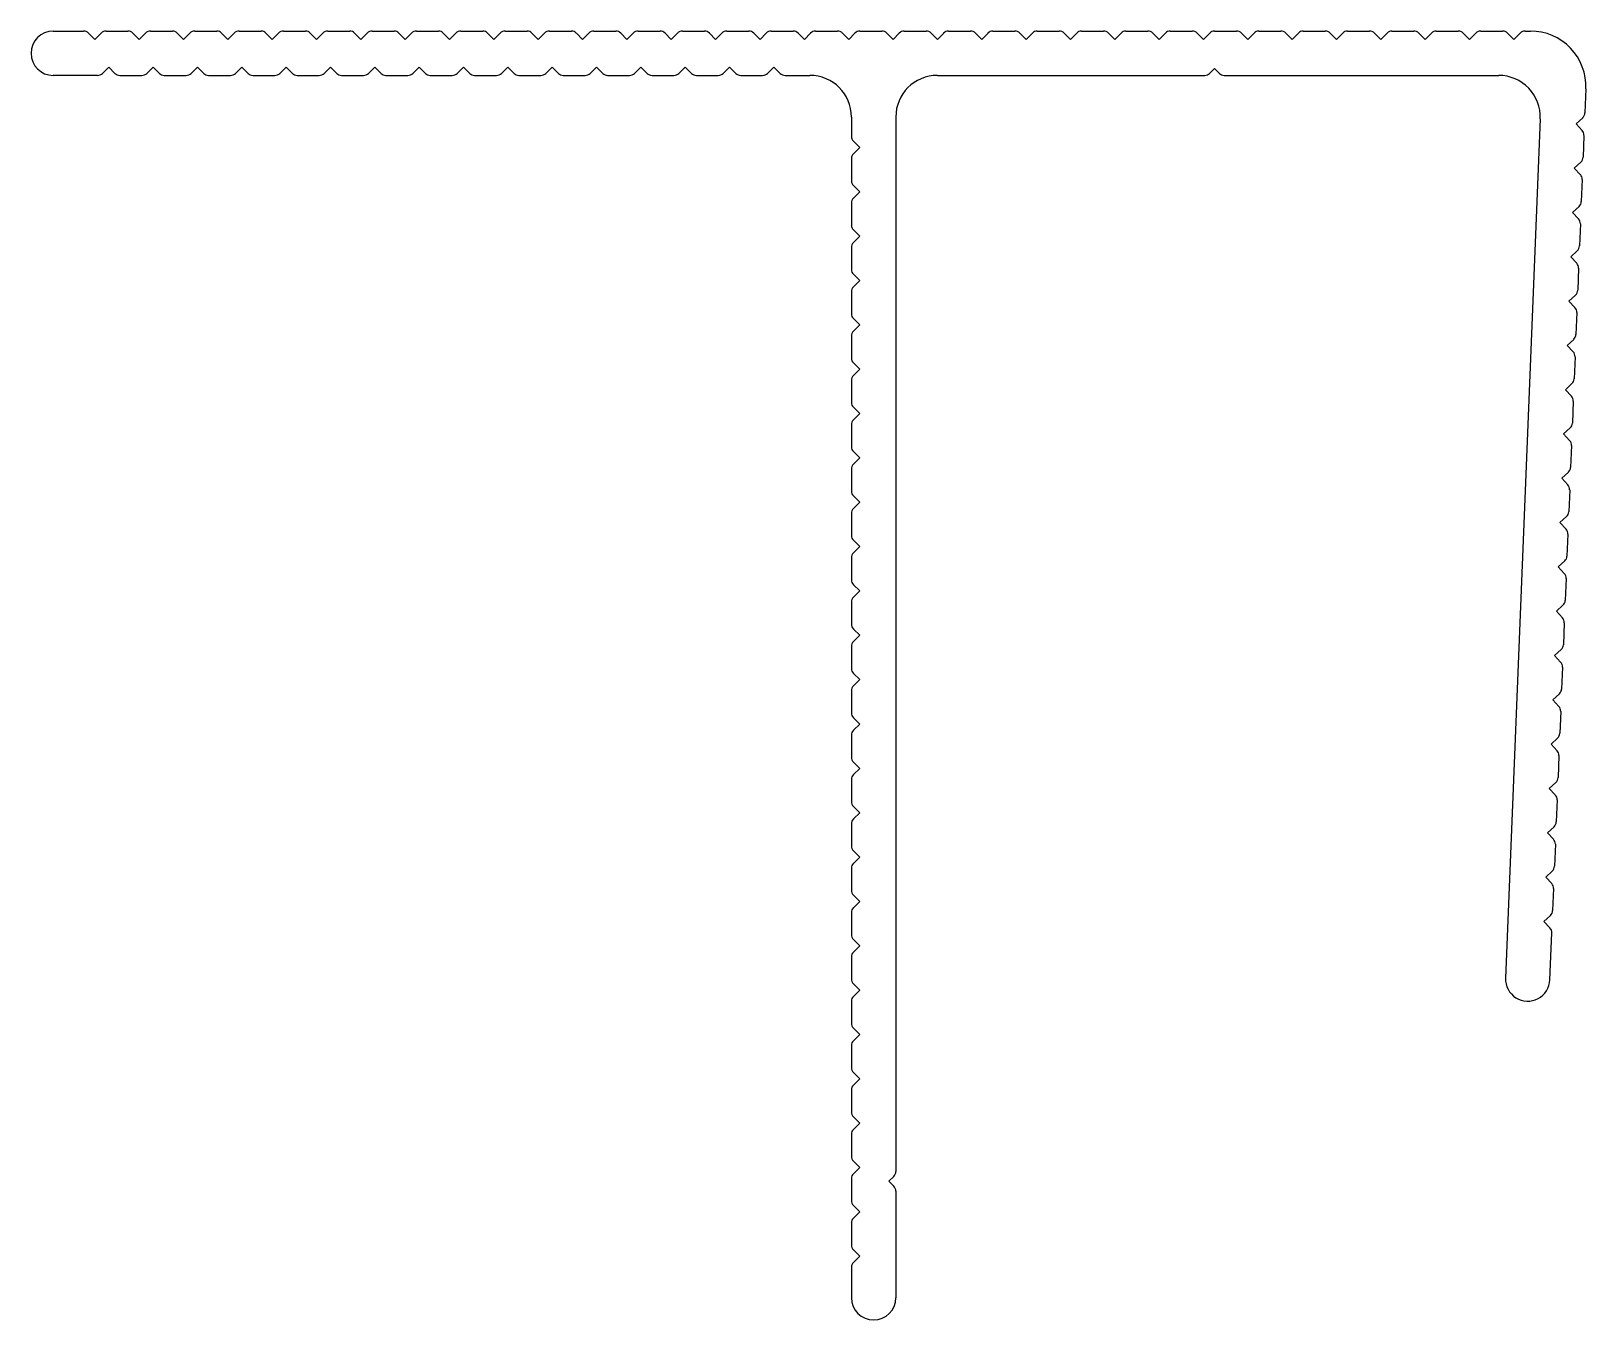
# Model space of a CAD drawing. Extents: x 1186.7 to 1242.8, y 1939.1 to 1985.6.
import ezdxf

# ---------------------------------------------------------------- set-up
doc = ezdxf.new("R2010")
doc.units = 0
doc.layers.get('0').update_dxf_attribs({"linetype": 'CONTINUOUS'})

msp = doc.modelspace()

# ---------------------------------------------------------------- linework, layer by layer
for p, q in [((1187.499, 1985.578), (1188.595, 1985.578)), ((1188.999, 1985.278), (1188.772, 1985.505)), ((1188.999, 1985.278), (1189.226, 1985.505)), ((1189.402, 1985.578), (1190.195, 1985.578)), ((1190.599, 1985.278), (1190.372, 1985.505)), ((1190.599, 1985.278), (1190.826, 1985.505)), ((1191.002, 1985.578), (1191.795, 1985.578)), ((1192.199, 1985.278), (1191.972, 1985.505)), ((1192.199, 1985.278), (1192.426, 1985.505)), ((1192.602, 1985.578), (1193.395, 1985.578)), ((1193.799, 1985.278), (1193.572, 1985.505)), ((1193.799, 1985.278), (1194.026, 1985.505)), ((1194.202, 1985.578), (1194.995, 1985.578)), ((1195.399, 1985.278), (1195.172, 1985.505)), ((1195.399, 1985.278), (1195.626, 1985.505)), ((1195.802, 1985.578), (1196.595, 1985.578)), ((1196.999, 1985.278), (1196.772, 1985.505)), ((1196.999, 1985.278), (1197.226, 1985.505)), ((1197.402, 1985.578), (1198.195, 1985.578)), ((1198.599, 1985.278), (1198.372, 1985.505)), ((1198.599, 1985.278), (1198.826, 1985.505)), ((1199.002, 1985.578), (1199.795, 1985.578)), ((1200.199, 1985.278), (1199.972, 1985.505)), ((1200.199, 1985.278), (1200.426, 1985.505)), ((1200.602, 1985.578), (1201.395, 1985.578)), ((1201.799, 1985.278), (1201.572, 1985.505)), ((1201.799, 1985.278), (1202.026, 1985.505)), ((1202.202, 1985.578), (1202.995, 1985.578)), ((1203.399, 1985.278), (1203.172, 1985.505)), ((1203.399, 1985.278), (1203.626, 1985.505)), ((1203.802, 1985.578), (1204.595, 1985.578)), ((1204.999, 1985.278), (1204.772, 1985.505)), ((1204.999, 1985.278), (1205.226, 1985.505)), ((1205.402, 1985.578), (1206.195, 1985.578)), ((1206.599, 1985.278), (1206.372, 1985.505)), ((1206.599, 1985.278), (1206.826, 1985.505)), ((1207.002, 1985.578), (1207.795, 1985.578)), ((1208.199, 1985.278), (1207.972, 1985.505)), ((1208.199, 1985.278), (1208.426, 1985.505)), ((1208.602, 1985.578), (1209.395, 1985.578)), ((1209.799, 1985.278), (1209.572, 1985.505)), ((1209.799, 1985.278), (1210.026, 1985.505)), ((1210.202, 1985.578), (1210.995, 1985.578)), ((1211.399, 1985.278), (1211.172, 1985.505)), ((1211.399, 1985.278), (1211.626, 1985.505)), ((1211.802, 1985.578), (1212.595, 1985.578)), ((1212.999, 1985.278), (1212.772, 1985.505)), ((1212.999, 1985.278), (1213.226, 1985.505)), ((1213.402, 1985.578), (1214.195, 1985.578)), ((1214.599, 1985.278), (1214.372, 1985.505)), ((1214.599, 1985.278), (1214.826, 1985.505)), ((1215.002, 1985.578), (1215.795, 1985.578)), ((1216.199, 1985.278), (1215.972, 1985.505)), ((1216.199, 1985.278), (1216.426, 1985.505)), ((1216.602, 1985.578), (1217.395, 1985.578)), ((1217.799, 1985.278), (1217.572, 1985.505)), ((1217.799, 1985.278), (1218.026, 1985.505)), ((1218.202, 1985.578), (1218.995, 1985.578)), ((1219.399, 1985.278), (1219.172, 1985.505)), ((1219.399, 1985.278), (1219.626, 1985.505)), ((1219.802, 1985.578), (1220.595, 1985.578)), ((1220.999, 1985.278), (1220.772, 1985.505)), ((1220.999, 1985.278), (1221.226, 1985.505)), ((1221.402, 1985.578), (1222.195, 1985.578)), ((1222.599, 1985.278), (1222.372, 1985.505)), ((1222.599, 1985.278), (1222.826, 1985.505)), ((1223.002, 1985.578), (1223.795, 1985.578)), ((1224.199, 1985.278), (1223.972, 1985.505)), ((1224.199, 1985.278), (1224.426, 1985.505)), ((1224.602, 1985.578), (1225.395, 1985.578)), ((1225.799, 1985.278), (1225.572, 1985.505)), ((1225.799, 1985.278), (1226.026, 1985.505)), ((1226.202, 1985.578), (1226.995, 1985.578)), ((1227.399, 1985.278), (1227.172, 1985.505)), ((1227.399, 1985.278), (1227.626, 1985.505)), ((1227.802, 1985.578), (1228.595, 1985.578)), ((1228.999, 1985.278), (1228.772, 1985.505)), ((1228.999, 1985.278), (1229.226, 1985.505)), ((1229.402, 1985.578), (1230.195, 1985.578)), ((1230.599, 1985.278), (1230.372, 1985.505)), ((1230.599, 1985.278), (1230.826, 1985.505)), ((1231.002, 1985.578), (1231.795, 1985.578)), ((1232.199, 1985.278), (1231.972, 1985.505)), ((1232.199, 1985.278), (1232.426, 1985.505)), ((1232.602, 1985.578), (1233.395, 1985.578)), ((1233.799, 1985.278), (1233.572, 1985.505)), ((1233.799, 1985.278), (1234.026, 1985.505)), ((1234.202, 1985.578), (1234.995, 1985.578)), ((1235.399, 1985.278), (1235.172, 1985.505)), ((1235.399, 1985.278), (1235.626, 1985.505)), ((1235.802, 1985.578), (1236.595, 1985.578)), ((1236.999, 1985.278), (1236.772, 1985.505)), ((1236.999, 1985.278), (1237.226, 1985.505)), ((1237.402, 1985.578), (1238.195, 1985.578)), ((1238.599, 1985.278), (1238.372, 1985.505)), ((1238.599, 1985.278), (1238.826, 1985.505)), ((1239.002, 1985.578), (1239.795, 1985.578)), ((1240.199, 1985.278), (1239.972, 1985.505)), ((1240.199, 1985.278), (1240.426, 1985.505)), ((1240.602, 1985.578), (1240.799, 1985.578)), ((1189.499, 1984.278), (1189.272, 1984.051)), ((1189.499, 1984.278), (1189.726, 1984.051)), ((1191.099, 1984.278), (1190.872, 1984.051)), ((1191.099, 1984.278), (1191.326, 1984.051)), ((1192.699, 1984.278), (1192.472, 1984.051)), ((1192.699, 1984.278), (1192.926, 1984.051)), ((1194.299, 1984.278), (1194.072, 1984.051)), ((1194.299, 1984.278), (1194.526, 1984.051)), ((1195.899, 1984.278), (1195.672, 1984.051)), ((1195.899, 1984.278), (1196.126, 1984.051)), ((1197.499, 1984.278), (1197.272, 1984.051)), ((1197.499, 1984.278), (1197.726, 1984.051)), ((1199.099, 1984.278), (1198.872, 1984.051)), ((1199.099, 1984.278), (1199.326, 1984.051)), ((1200.699, 1984.278), (1200.472, 1984.051)), ((1200.699, 1984.278), (1200.926, 1984.051)), ((1202.299, 1984.278), (1202.072, 1984.051)), ((1202.299, 1984.278), (1202.526, 1984.051)), ((1203.899, 1984.278), (1203.672, 1984.051)), ((1203.899, 1984.278), (1204.126, 1984.051)), ((1205.499, 1984.278), (1205.272, 1984.051)), ((1205.499, 1984.278), (1205.726, 1984.051)), ((1207.099, 1984.278), (1206.872, 1984.051)), ((1207.099, 1984.278), (1207.326, 1984.051)), ((1208.699, 1984.278), (1208.472, 1984.051)), ((1208.699, 1984.278), (1208.926, 1984.051)), ((1210.299, 1984.278), (1210.072, 1984.051)), ((1210.299, 1984.278), (1210.526, 1984.051)), ((1211.899, 1984.278), (1211.672, 1984.051)), ((1211.899, 1984.278), (1212.126, 1984.051)), ((1213.499, 1984.278), (1213.272, 1984.051)), ((1213.499, 1984.278), (1213.726, 1984.051)), ((1189.095, 1983.978), (1187.499, 1983.978)), ((1189.902, 1983.978), (1190.695, 1983.978)), ((1191.502, 1983.978), (1192.295, 1983.978)), ((1193.102, 1983.978), (1193.895, 1983.978)), ((1194.702, 1983.978), (1195.495, 1983.978)), ((1196.302, 1983.978), (1197.095, 1983.978)), ((1197.902, 1983.978), (1198.695, 1983.978)), ((1199.502, 1983.978), (1200.295, 1983.978)), ((1201.102, 1983.978), (1201.895, 1983.978)), ((1202.702, 1983.978), (1203.495, 1983.978)), ((1204.302, 1983.978), (1205.095, 1983.978)), ((1205.902, 1983.978), (1206.695, 1983.978)), ((1207.502, 1983.978), (1208.295, 1983.978)), ((1209.102, 1983.978), (1209.895, 1983.978)), ((1210.702, 1983.978), (1211.495, 1983.978)), ((1212.302, 1983.978), (1213.095, 1983.978)), ((1213.902, 1983.978), (1214.799, 1983.978)), ((1219.399, 1983.978), (1229.045, 1983.978)), ((1229.399, 1984.228), (1229.222, 1984.051)), ((1229.399, 1984.228), (1229.576, 1984.051)), ((1229.752, 1983.978), (1239.653, 1983.978)), ((1242.797, 1983.497), (1242.762, 1982.624)), ((1216.299, 1982.478), (1216.299, 1981.782)), ((1217.899, 1982.478), (1217.899, 1944.432)), ((1241.152, 1982.418), (1239.899, 1951.41)), ((1242.446, 1982.233), (1242.682, 1982.45)), ((1242.446, 1982.233), (1242.663, 1981.997)), ((1216.599, 1981.378), (1216.372, 1981.605)), ((1242.729, 1981.817), (1242.697, 1981.025)), ((1216.299, 1980.975), (1216.299, 1980.182)), ((1216.599, 1981.378), (1216.372, 1981.151)), ((1242.381, 1980.634), (1242.617, 1980.852)), ((1242.381, 1980.634), (1242.599, 1980.398)), ((1216.599, 1979.778), (1216.372, 1980.005)), ((1216.599, 1979.778), (1216.372, 1979.551)), ((1242.665, 1980.219), (1242.633, 1979.427)), ((1216.299, 1979.375), (1216.299, 1978.582)), ((1242.317, 1979.035), (1242.552, 1979.253)), ((1242.317, 1979.035), (1242.534, 1978.8)), ((1216.599, 1978.178), (1216.372, 1978.405)), ((1216.599, 1978.178), (1216.372, 1977.951)), ((1242.6, 1978.62), (1242.568, 1977.828)), ((1216.299, 1977.775), (1216.299, 1976.982)), ((1242.252, 1977.437), (1242.488, 1977.654)), ((1242.252, 1977.437), (1242.469, 1977.201)), ((1242.535, 1977.021), (1242.503, 1976.229)), ((1216.599, 1976.578), (1216.372, 1976.805)), ((1216.599, 1976.578), (1216.372, 1976.351)), ((1216.299, 1976.175), (1216.299, 1975.382)), ((1242.187, 1975.838), (1242.423, 1976.055)), ((1242.187, 1975.838), (1242.405, 1975.602)), ((1242.471, 1975.423), (1242.439, 1974.63)), ((1216.599, 1974.978), (1216.372, 1975.205)), ((1216.599, 1974.978), (1216.372, 1974.751)), ((1216.299, 1974.575), (1216.299, 1973.782)), ((1242.123, 1974.239), (1242.359, 1974.457)), ((1242.123, 1974.239), (1242.34, 1974.004)), ((1216.599, 1973.378), (1216.372, 1973.605)), ((1242.406, 1973.824), (1242.374, 1973.032)), ((1216.599, 1973.378), (1216.372, 1973.151)), ((1216.299, 1972.975), (1216.299, 1972.182)), ((1242.058, 1972.641), (1242.294, 1972.858)), ((1242.058, 1972.641), (1242.276, 1972.405)), ((1216.599, 1971.778), (1216.372, 1972.005)), ((1242.342, 1972.225), (1242.31, 1971.433)), ((1216.299, 1971.375), (1216.299, 1970.582)), ((1216.599, 1971.778), (1216.372, 1971.551)), ((1241.994, 1971.042), (1242.229, 1971.259)), ((1241.994, 1971.042), (1242.211, 1970.806)), ((1216.599, 1970.178), (1216.372, 1970.405)), ((1242.277, 1970.627), (1242.245, 1969.834)), ((1216.299, 1969.775), (1216.299, 1968.982)), ((1216.599, 1970.178), (1216.372, 1969.951)), ((1241.929, 1969.443), (1242.165, 1969.661)), ((1241.929, 1969.443), (1242.146, 1969.207)), ((1216.599, 1968.578), (1216.372, 1968.805)), ((1216.599, 1968.578), (1216.372, 1968.351)), ((1242.213, 1969.028), (1242.18, 1968.236)), ((1216.299, 1968.175), (1216.299, 1967.382)), ((1241.864, 1967.845), (1242.1, 1968.062)), ((1241.864, 1967.845), (1242.082, 1967.609)), ((1242.148, 1967.429), (1242.116, 1966.637)), ((1216.599, 1966.978), (1216.372, 1967.205)), ((1216.599, 1966.978), (1216.372, 1966.751)), ((1216.299, 1966.575), (1216.299, 1965.782)), ((1241.8, 1966.246), (1242.036, 1966.463)), ((1241.8, 1966.246), (1242.017, 1966.01)), ((1242.083, 1965.831), (1242.051, 1965.038)), ((1216.599, 1965.378), (1216.372, 1965.605)), ((1216.599, 1965.378), (1216.372, 1965.151)), ((1216.299, 1964.975), (1216.299, 1964.182)), ((1241.735, 1964.647), (1241.971, 1964.865)), ((1241.735, 1964.647), (1241.953, 1964.411)), ((1242.019, 1964.232), (1241.987, 1963.44)), ((1216.599, 1963.778), (1216.372, 1964.005)), ((1216.599, 1963.778), (1216.372, 1963.551)), ((1216.299, 1963.375), (1216.299, 1962.582)), ((1241.671, 1963.048), (1241.906, 1963.266)), ((1241.671, 1963.048), (1241.888, 1962.813)), ((1216.599, 1962.178), (1216.372, 1962.405)), ((1241.954, 1962.633), (1241.922, 1961.841)), ((1216.599, 1962.178), (1216.372, 1961.951)), ((1216.299, 1961.775), (1216.299, 1960.982)), ((1241.606, 1961.45), (1241.842, 1961.667)), ((1241.606, 1961.45), (1241.824, 1961.214)), ((1216.599, 1960.578), (1216.372, 1960.805)), ((1241.89, 1961.034), (1241.858, 1960.242)), ((1216.299, 1960.175), (1216.299, 1959.382)), ((1216.599, 1960.578), (1216.372, 1960.351)), ((1241.541, 1959.851), (1241.777, 1960.069)), ((1241.541, 1959.851), (1241.759, 1959.615)), ((1216.599, 1958.978), (1216.372, 1959.205)), ((1241.825, 1959.436), (1241.793, 1958.643)), ((1216.299, 1958.575), (1216.299, 1957.782)), ((1216.599, 1958.978), (1216.372, 1958.751)), ((1241.477, 1958.252), (1241.713, 1958.47)), ((1241.477, 1958.252), (1241.694, 1958.017)), ((1216.599, 1957.378), (1216.372, 1957.605)), ((1216.599, 1957.378), (1216.372, 1957.151)), ((1241.76, 1957.837), (1241.728, 1957.045)), ((1216.299, 1956.975), (1216.299, 1956.182)), ((1241.412, 1956.654), (1241.648, 1956.871)), ((1241.412, 1956.654), (1241.63, 1956.418)), ((1241.696, 1956.238), (1241.664, 1955.446)), ((1216.599, 1955.778), (1216.372, 1956.005)), ((1216.599, 1955.778), (1216.372, 1955.551)), ((1216.299, 1955.375), (1216.299, 1954.582)), ((1241.348, 1955.055), (1241.583, 1955.272)), ((1241.348, 1955.055), (1241.565, 1954.819)), ((1241.631, 1954.64), (1241.599, 1953.847)), ((1216.599, 1954.178), (1216.372, 1954.405)), ((1216.599, 1954.178), (1216.372, 1953.951)), ((1216.299, 1953.775), (1216.299, 1952.982)), ((1241.283, 1953.456), (1241.519, 1953.674)), ((1241.283, 1953.456), (1241.501, 1953.221)), ((1241.498, 1951.346), (1241.567, 1953.041)), ((1216.599, 1952.578), (1216.372, 1952.805)), ((1216.599, 1952.578), (1216.372, 1952.351)), ((1216.299, 1952.175), (1216.299, 1951.382)), ((1216.599, 1950.978), (1216.372, 1951.205)), ((1216.599, 1950.978), (1216.372, 1950.751)), ((1216.299, 1950.575), (1216.299, 1949.782)), ((1216.599, 1949.378), (1216.372, 1949.605)), ((1216.299, 1948.975), (1216.299, 1948.182)), ((1216.599, 1949.378), (1216.372, 1949.151)), ((1216.599, 1947.778), (1216.372, 1948.005)), ((1216.299, 1947.375), (1216.299, 1946.582)), ((1216.599, 1947.778), (1216.372, 1947.551)), ((1216.599, 1946.178), (1216.372, 1946.405)), ((1216.599, 1946.178), (1216.372, 1945.951)), ((1216.299, 1945.775), (1216.299, 1944.982)), ((1216.599, 1944.578), (1216.372, 1944.805)), ((1216.599, 1944.578), (1216.372, 1944.351)), ((1216.299, 1944.175), (1216.299, 1943.382)), ((1217.649, 1944.078), (1217.826, 1944.255)), ((1217.649, 1944.078), (1217.826, 1943.901)), ((1217.899, 1943.725), (1217.899, 1939.878)), ((1216.599, 1942.978), (1216.372, 1943.205)), ((1216.599, 1942.978), (1216.372, 1942.751)), ((1216.299, 1942.575), (1216.299, 1941.782)), ((1216.599, 1941.378), (1216.372, 1941.605)), ((1216.599, 1941.378), (1216.372, 1941.151)), ((1216.299, 1940.975), (1216.299, 1939.878))]:
    msp.add_line(p, q)
for centre, radius, start, end in [((1187.499, 1984.778), 0.8, 90, 270), ((1188.595, 1985.328), 0.25, 45, 90), ((1189.402, 1985.328), 0.25, 90, 135), ((1190.195, 1985.328), 0.25, 45, 90), ((1191.002, 1985.328), 0.25, 90, 135), ((1191.795, 1985.328), 0.25, 45, 90), ((1192.602, 1985.328), 0.25, 90, 135), ((1193.395, 1985.328), 0.25, 45, 90), ((1194.202, 1985.328), 0.25, 90, 135), ((1194.995, 1985.328), 0.25, 45, 90), ((1195.802, 1985.328), 0.25, 90, 135), ((1196.595, 1985.328), 0.25, 45, 90), ((1197.402, 1985.328), 0.25, 90, 135), ((1198.195, 1985.328), 0.25, 45, 90), ((1199.002, 1985.328), 0.25, 90, 135), ((1199.795, 1985.328), 0.25, 45, 90), ((1200.602, 1985.328), 0.25, 90, 135), ((1201.395, 1985.328), 0.25, 45, 90), ((1202.202, 1985.328), 0.25, 90, 135), ((1202.995, 1985.328), 0.25, 45, 90), ((1203.802, 1985.328), 0.25, 90, 135), ((1204.595, 1985.328), 0.25, 45, 90), ((1205.402, 1985.328), 0.25, 90, 135), ((1206.195, 1985.328), 0.25, 45, 90), ((1207.002, 1985.328), 0.25, 90, 135), ((1207.795, 1985.328), 0.25, 45, 90), ((1208.602, 1985.328), 0.25, 90, 135), ((1209.395, 1985.328), 0.25, 45, 90), ((1210.202, 1985.328), 0.25, 90, 135), ((1210.995, 1985.328), 0.25, 45, 90), ((1211.802, 1985.328), 0.25, 90, 135), ((1212.595, 1985.328), 0.25, 45, 90), ((1213.402, 1985.328), 0.25, 90, 135), ((1214.195, 1985.328), 0.25, 45, 90), ((1215.002, 1985.328), 0.25, 90, 135), ((1215.795, 1985.328), 0.25, 45, 90), ((1216.602, 1985.328), 0.25, 90, 135), ((1217.395, 1985.328), 0.25, 45, 90), ((1218.202, 1985.328), 0.25, 90, 135), ((1218.995, 1985.328), 0.25, 45, 90), ((1219.802, 1985.328), 0.25, 90, 135), ((1220.595, 1985.328), 0.25, 45, 90), ((1221.402, 1985.328), 0.25, 90, 135), ((1222.195, 1985.328), 0.25, 45, 90), ((1223.002, 1985.328), 0.25, 90, 135), ((1223.795, 1985.328), 0.25, 45, 90), ((1224.602, 1985.328), 0.25, 90, 135), ((1225.395, 1985.328), 0.25, 45, 90), ((1226.202, 1985.328), 0.25, 90, 135), ((1226.995, 1985.328), 0.25, 45, 90), ((1227.802, 1985.328), 0.25, 90, 135), ((1228.595, 1985.328), 0.25, 45, 90), ((1229.402, 1985.328), 0.25, 90, 135), ((1230.195, 1985.328), 0.25, 45, 90), ((1231.002, 1985.328), 0.25, 90, 135), ((1231.795, 1985.328), 0.25, 45, 90), ((1232.602, 1985.328), 0.25, 90, 135), ((1233.395, 1985.328), 0.25, 45, 90), ((1234.202, 1985.328), 0.25, 90, 135), ((1234.995, 1985.328), 0.25, 45, 90), ((1235.802, 1985.328), 0.25, 90, 135), ((1236.595, 1985.328), 0.25, 45, 90), ((1237.402, 1985.328), 0.25, 90, 135), ((1238.195, 1985.328), 0.25, 45, 90), ((1239.002, 1985.328), 0.25, 90, 135), ((1239.795, 1985.328), 0.25, 45, 90), ((1240.602, 1985.328), 0.25, 90, 135), ((1240.799, 1983.578), 2, 357.6863, 90), ((1189.095, 1984.228), 0.25, 270, 315), ((1189.902, 1984.228), 0.25, 225, 270), ((1190.695, 1984.228), 0.25, 270, 315), ((1191.502, 1984.228), 0.25, 225, 270), ((1192.295, 1984.228), 0.25, 270, 315), ((1193.102, 1984.228), 0.25, 225, 270), ((1193.895, 1984.228), 0.25, 270, 315), ((1194.702, 1984.228), 0.25, 225, 270), ((1195.495, 1984.228), 0.25, 270, 315), ((1196.302, 1984.228), 0.25, 225, 270), ((1197.095, 1984.228), 0.25, 270, 315), ((1197.902, 1984.228), 0.25, 225, 270), ((1198.695, 1984.228), 0.25, 270, 315), ((1199.502, 1984.228), 0.25, 225, 270), ((1200.295, 1984.228), 0.25, 270, 315), ((1201.102, 1984.228), 0.25, 225, 270), ((1201.895, 1984.228), 0.25, 270, 315), ((1202.702, 1984.228), 0.25, 225, 270), ((1203.495, 1984.228), 0.25, 270, 315), ((1204.302, 1984.228), 0.25, 225, 270), ((1205.095, 1984.228), 0.25, 270, 315), ((1205.902, 1984.228), 0.25, 225, 270), ((1206.695, 1984.228), 0.25, 270, 315), ((1207.502, 1984.228), 0.25, 225, 270), ((1208.295, 1984.228), 0.25, 270, 315), ((1209.102, 1984.228), 0.25, 225, 270), ((1209.895, 1984.228), 0.25, 270, 315), ((1210.702, 1984.228), 0.25, 225, 270), ((1211.495, 1984.228), 0.25, 270, 315), ((1212.302, 1984.228), 0.25, 225, 270), ((1213.095, 1984.228), 0.25, 270, 315), ((1213.902, 1984.228), 0.25, 225, 270), ((1214.799, 1982.478), 1.5, 0, 90), ((1219.399, 1982.478), 1.5, 90, 180), ((1229.045, 1984.228), 0.25, 270, 315), ((1229.752, 1984.228), 0.25, 225, 270), ((1239.653, 1982.478), 1.5, 357.6863, 90), ((1242.512, 1982.634), 0.25, 312.6863, 357.6863), ((1216.549, 1981.782), 0.25, 180, 225), ((1242.479, 1981.828), 0.25, 357.6863, 42.6863), ((1216.549, 1980.975), 0.25, 135, 180), ((1242.447, 1981.035), 0.25, 312.6863, 357.6863), ((1242.415, 1980.229), 0.25, 357.6863, 42.6863), ((1216.549, 1980.182), 0.25, 180, 225), ((1216.549, 1979.375), 0.25, 135, 180), ((1242.383, 1979.437), 0.25, 312.6863, 357.6863), ((1242.35, 1978.63), 0.25, 357.6863, 42.6863), ((1216.549, 1978.582), 0.25, 180, 225), ((1216.549, 1977.775), 0.25, 135, 180), ((1242.318, 1977.838), 0.25, 312.6863, 357.6863), ((1216.549, 1976.982), 0.25, 180, 225), ((1242.286, 1977.031), 0.25, 357.6863, 42.6863), ((1216.549, 1976.175), 0.25, 135, 180), ((1242.254, 1976.239), 0.25, 312.6863, 357.6863), ((1216.549, 1975.382), 0.25, 180, 225), ((1242.221, 1975.433), 0.25, 357.6863, 42.6863), ((1216.549, 1974.575), 0.25, 135, 180), ((1242.189, 1974.641), 0.25, 312.6863, 357.6863), ((1216.549, 1973.782), 0.25, 180, 225), ((1242.156, 1973.834), 0.25, 357.6863, 42.6863), ((1216.549, 1972.975), 0.25, 135, 180), ((1242.124, 1973.042), 0.25, 312.6863, 357.6863), ((1216.549, 1972.182), 0.25, 180, 225), ((1242.092, 1972.235), 0.25, 357.6863, 42.6863), ((1216.549, 1971.375), 0.25, 135, 180), ((1242.06, 1971.443), 0.25, 312.6863, 357.6863), ((1242.027, 1970.637), 0.25, 357.6863, 42.6863), ((1216.549, 1970.582), 0.25, 180, 225), ((1216.549, 1969.775), 0.25, 135, 180), ((1241.995, 1969.844), 0.25, 312.6863, 357.6863), ((1241.963, 1969.038), 0.25, 357.6863, 42.6863), ((1216.549, 1968.982), 0.25, 180, 225), ((1216.549, 1968.175), 0.25, 135, 180), ((1241.931, 1968.246), 0.25, 312.6863, 357.6863), ((1241.898, 1967.439), 0.25, 357.6863, 42.6863), ((1216.549, 1967.382), 0.25, 180, 225), ((1216.549, 1966.575), 0.25, 135, 180), ((1241.866, 1966.647), 0.25, 312.6863, 357.6863), ((1216.549, 1965.782), 0.25, 180, 225), ((1241.834, 1965.841), 0.25, 357.6863, 42.6863), ((1216.549, 1964.975), 0.25, 135, 180), ((1241.802, 1965.048), 0.25, 312.6863, 357.6863), ((1216.549, 1964.182), 0.25, 180, 225), ((1241.769, 1964.242), 0.25, 357.6863, 42.6863), ((1216.549, 1963.375), 0.25, 135, 180), ((1241.737, 1963.45), 0.25, 312.6863, 357.6863), ((1216.549, 1962.582), 0.25, 180, 225), ((1241.704, 1962.643), 0.25, 357.6863, 42.6863), ((1216.549, 1961.775), 0.25, 135, 180), ((1241.672, 1961.851), 0.25, 312.6863, 357.6863), ((1216.549, 1960.982), 0.25, 180, 225), ((1241.64, 1961.045), 0.25, 357.6863, 42.6863), ((1216.549, 1960.175), 0.25, 135, 180), ((1241.608, 1960.252), 0.25, 312.6863, 357.6863), ((1241.575, 1959.446), 0.25, 357.6863, 42.6863), ((1216.549, 1959.382), 0.25, 180, 225), ((1216.549, 1958.575), 0.25, 135, 180), ((1241.543, 1958.654), 0.25, 312.6863, 357.6863), ((1241.511, 1957.847), 0.25, 357.6863, 42.6863), ((1216.549, 1957.782), 0.25, 180, 225), ((1216.549, 1956.975), 0.25, 135, 180), ((1241.479, 1957.055), 0.25, 312.6863, 357.6863), ((1241.446, 1956.248), 0.25, 357.6863, 42.6863), ((1216.549, 1956.182), 0.25, 180, 225), ((1216.549, 1955.375), 0.25, 135, 180), ((1241.414, 1955.456), 0.25, 312.6863, 357.6863), ((1216.549, 1954.582), 0.25, 180, 225), ((1241.381, 1954.65), 0.25, 357.6863, 42.6863), ((1216.549, 1953.775), 0.25, 135, 180), ((1241.349, 1953.857), 0.25, 312.6863, 357.6863), ((1216.549, 1952.982), 0.25, 180, 225), ((1241.317, 1953.051), 0.25, 357.6863, 42.6863), ((1216.549, 1952.175), 0.25, 135, 180), ((1216.549, 1951.382), 0.25, 180, 225), ((1240.699, 1951.378), 0.8, 177.6863, 357.6863), ((1216.549, 1950.575), 0.25, 135, 180), ((1216.549, 1949.782), 0.25, 180, 225), ((1216.549, 1948.975), 0.25, 135, 180), ((1216.549, 1948.182), 0.25, 180, 225), ((1216.549, 1947.375), 0.25, 135, 180), ((1216.549, 1946.582), 0.25, 180, 225), ((1216.549, 1945.775), 0.25, 135, 180), ((1216.549, 1944.982), 0.25, 180, 225), ((1217.649, 1944.432), 0.25, 315, 360), ((1216.549, 1944.175), 0.25, 135, 180), ((1217.649, 1943.725), 0.25, 0, 45), ((1216.549, 1943.382), 0.25, 180, 225), ((1216.549, 1942.575), 0.25, 135, 180), ((1216.549, 1941.782), 0.25, 180, 225), ((1216.549, 1940.975), 0.25, 135, 180), ((1217.099, 1939.878), 0.8, 180, 360)]:
    msp.add_arc(centre, radius, start, end)

doc.saveas('drawing.dxf')
